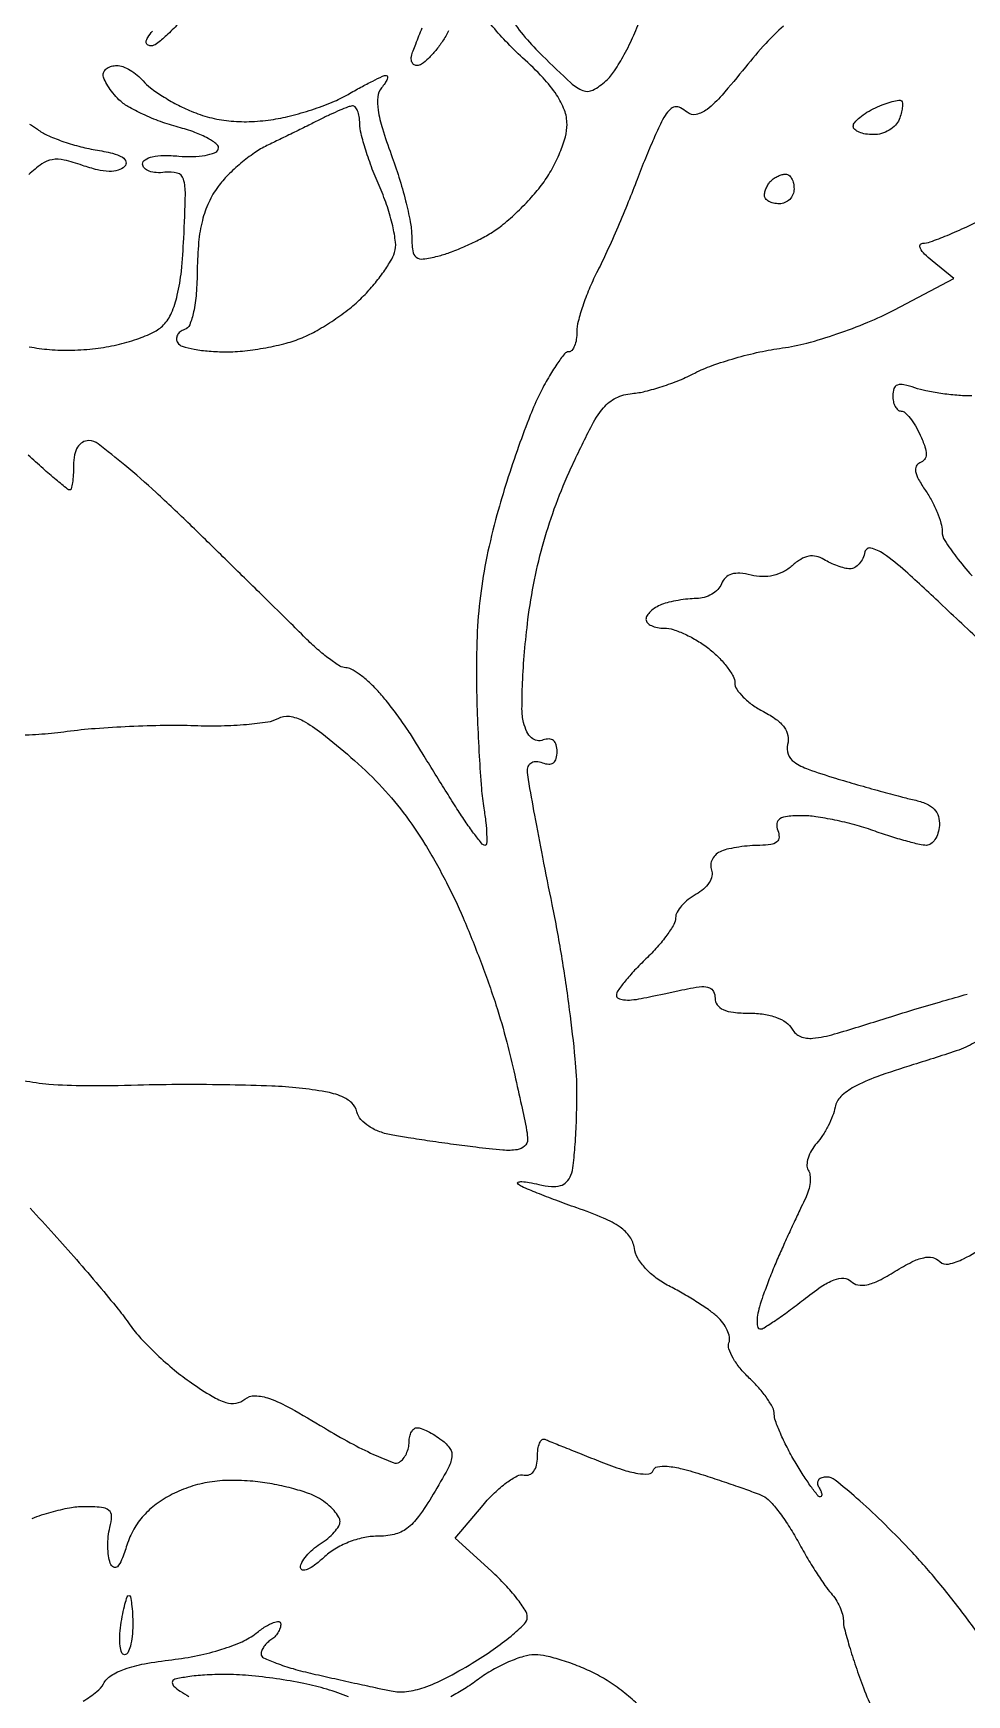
# Model space of a CAD drawing. Extents: x 0 to 102, y 0 to 135.
# Drawn here: x 28.25 to 36.25, y 59.81 to 74.05 of the extents above; entities that cross this region are included whole.
import ezdxf

# ---------------------------------------------------------------- set-up
doc = ezdxf.new("R2010")
doc.units = 0
doc.header["$MEASUREMENT"] = 0

msp = doc.modelspace()

# ---------------------------------------------------------------- linework, layer by layer
for points in [[(32.334467, 74.184701, 0.022592), (32.467267, 74.01296, 0.022847), (32.61455, 73.854573, 0.006913), (32.857613, 73.622535, 0.092833), (32.961337, 73.557036, 0.218904), (33.046468, 73.561545, 0.062994), (33.157319, 73.638978, 0.062991), (33.231192, 73.725025, 0.021665), (33.315761, 73.866019, 0.021134), (33.396524, 74.031228, 0.02294), (33.460651, 74.198267, 0.020006)], [(34.680811, 74.108172, 0.031408), (34.528659, 73.961002, 0.015532), (34.353748, 73.756756, -0.009972), (34.153131, 73.517153, -0.048709), (34.024672, 73.395925, -0.110849), (33.931367, 73.352192, -0.231569), (33.85529, 73.370616, 0.054248), (33.79723, 73.409016, 0.156537), (33.750216, 73.416864, 0.158973), (33.707883, 73.395865, 0.056445), (33.664742, 73.34276, 0.034017), (33.624715, 73.269748, 0.00583), (33.559924, 73.125361, 0.00633), (33.48785, 72.953686, 0.005613), (33.417113, 72.773239, -0.007008), (33.339755, 72.577509, -0.004935), (33.247524, 72.359529, -0.004981), (33.155138, 72.152708, -0.01042), (33.078324, 71.994059, 0.018767), (33.013664, 71.854626, 0.018277), (32.959021, 71.709514, 0.018527), (32.920475, 71.57869, 0.062453), (32.9094, 71.49037, -0.038459), (32.90431, 71.424287, -0.057469), (32.888954, 71.368493, -0.075532), (32.866446, 71.330442, -0.225158), (32.839796, 71.3178, 0.227709), (32.803832, 71.300526, 0.017536), (32.738034, 71.212182, 0.021267), (32.664782, 71.096007, 0.014488), (32.591116, 70.95825, 0.022426), (32.509473, 70.774068, 0.008087), (32.409541, 70.505508, 0.008002), (32.309403, 70.20738, 0.009418), (32.224458, 69.9219, 0.016388), (32.137467, 69.562689, 0.020799), (32.082006, 69.225948, 0.020195), (32.053656, 68.877813, 0.014084), (32.048648, 68.4837, 0.005402), (32.056916, 68.168928, 0.005318), (32.072009, 67.852769, 0.005237), (32.091081, 67.576046, 0.020203), (32.111646, 67.40505, -0.011947), (32.128318, 67.283394, -0.020321), (32.135669, 67.180992, -0.015767), (32.135629, 67.101491, -0.404861), (32.121493, 67.0878, -0.224986), (32.097941, 67.098962, -0.007963), (32.033898, 67.179854, -0.013363), (31.960552, 67.281082, -0.008798), (31.881406, 67.401176, -0.00136), (31.793943, 67.539947, -0.000927), (31.695215, 67.69819, -0.000934), (31.60055, 67.851184, -0.001883), (31.526596, 67.972226, 0.014015), (31.454034, 68.084759, 0.009247), (31.364679, 68.210124, 0.009308), (31.27319, 68.328899, 0.017747), (31.194599, 68.42025, 0.02364), (31.120586, 68.493115, 0.027675), (31.04366, 68.554685, 0.028338), (30.974024, 68.598632, 0.127259), (30.927762, 68.6106, -0.13985), (30.878131, 68.624759, -0.019623), (30.788962, 68.685114, -0.021147), (30.686822, 68.767133, -0.016543), (30.582959, 68.864266, 0.001694), (30.440193, 69.00596, 0.000349), (30.187523, 69.254693, 0.000367), (29.893603, 69.543205, 0.000345), (29.593277, 69.837166, 0.00831), (29.301814, 70.112736, 0.012084), (29.035024, 70.345125, 0.007706), (28.8065, 70.528798, 0.166926), (28.726127, 70.5564, 0.131192), (28.670962, 70.541672, 0.123965), (28.629083, 70.501188, 0.092494), (28.603211, 70.434723, 0.046719), (28.5948, 70.3449, -0.014068), (28.592518, 70.263817, -0.023092), (28.585498, 70.195528, -0.019414), (28.575596, 70.143319, -0.349392), (28.563134, 70.1334, -0.172733), (28.542286, 70.140824, -0.002828), (28.445338, 70.220812, -0.006983), (28.333397, 70.316923, -0.004535), (28.206594, 70.430972, 0.023146)], [(28.214713, 71.361617, 0.029197), (28.38844, 71.337254, 0.026854), (28.58096, 71.332006, 0.022866), (28.783659, 71.346658, 0.02561), (28.965585, 71.377718, 0.028277), (29.137334, 71.426519, 0.030255), (29.279826, 71.485737, 0.086599), (29.366364, 71.548454, 0.092127), (29.434631, 71.651042, 0.043599), (29.484238, 71.802623, 0.032052), (29.518799, 72.010107, 0.013702), (29.53948, 72.2907, 0.004923), (29.553237, 72.669261, 0.076721), (29.536891, 72.797622, 0.26282), (29.48386, 72.849767, 0.100696), (29.376921, 72.856432, -0.048328), (29.304213, 72.853385, -0.074824), (29.242789, 72.866096, -0.103418), (29.201786, 72.891777, -0.204053), (29.187, 72.926498, -0.259228), (29.208164, 72.964577, -0.084554), (29.269823, 72.989743, -0.053392), (29.367131, 73.000699, -0.02375), (29.496259, 72.995266, 0.027308), (29.61691, 72.991049, 0.038937), (29.723557, 73.001479, 0.043994), (29.804199, 73.023214, 0.225785), (29.835762, 73.055409, 0.316475), (29.824105, 73.095695, 0.043845), (29.74752, 73.146808, 0.037226), (29.633727, 73.19851, 0.02268), (29.492895, 73.243109, -0.02204), (29.340108, 73.29128, -0.020975), (29.189556, 73.353417, -0.02146), (29.061342, 73.419563, -0.066647), (28.984192, 73.478493, -0.026368), (28.932295, 73.536173, -0.028883), (28.88843, 73.597332, -0.030062), (28.857449, 73.653462, -0.111518), (28.8486, 73.692643, -0.14666), (28.85758, 73.722601, -0.099122), (28.882834, 73.748124, -0.082954), (28.920589, 73.765329, -0.065608), (28.965141, 73.7712, -0.089095), (29.017672, 73.761765, -0.043188), (29.079577, 73.732487, -0.041), (29.140594, 73.689837, -0.046553), (29.191056, 73.639412, 0.059226), (29.253527, 73.580065, 0.019968), (29.35726, 73.508868, 0.019544), (29.479305, 73.438583, 0.021194), (29.603265, 73.380069, 0.0369), (29.760667, 73.327053, 0.03613), (29.925265, 73.29729, 0.03442), (30.099765, 73.290683, 0.027731), (30.2868, 73.306886, 0.026089), (30.45299, 73.339543, 0.017827), (30.637856, 73.393072, 0.018004), (30.812834, 73.457638, 0.034297), (30.947286, 73.52393, -0.006891), (31.057944, 73.586243, -0.009551), (31.158932, 73.638816, -0.006529), (31.244375, 73.679859, -0.10912), (31.274895, 73.6866, -0.378687), (31.285312, 73.677389, -0.122664), (31.282606, 73.655196, -0.056772), (31.264733, 73.620766, -0.025121), (31.233991, 73.579691, 0.15183), (31.202797, 73.504096, 0.059111), (31.206006, 73.38981, 0.038904), (31.242264, 73.230609, 0.013673), (31.318056, 73.008641, -0.014013), (31.384375, 72.813982, -0.013384), (31.440792, 72.612928, -0.01345), (31.481041, 72.432858, -0.045697), (31.493239, 72.313304, 0.027125), (31.501674, 72.182877, 0.198383), (31.53163, 72.129386, 0.202734), (31.59017, 72.113275, 0.028441), (31.716065, 72.13727, 0.027356), (31.817431, 72.168616, 0.013927), (31.941199, 72.218402, 0.013793), (32.066329, 72.276989, 0.020066), (32.17293, 72.336003, 0.036357), (32.278392, 72.411041, 0.018106), (32.400926, 72.520105, 0.01787), (32.520284, 72.642816, 0.02505), (32.61708, 72.761123, 0.033242), (32.696588, 72.885393, 0.028285), (32.763782, 73.025871, 0.029267), (32.810279, 73.161137, 0.068249), (32.8248, 73.267025, 0.090966), (32.802308, 73.389632, 0.056391), (32.735099, 73.52015, 0.042065), (32.61881, 73.666251, 0.019025), (32.4441, 73.837845, -0.017515), (32.298322, 73.980162, -0.022538), (32.175231, 74.121267, -0.02118)], [(29.488091, 74.126805, -0.023147), (29.391552, 74.029141, -0.021465), (29.306299, 73.957043, -0.166273), (29.257635, 73.9404, -0.153605), (29.227287, 73.949948, -0.27427), (29.216827, 73.973013, -0.117717), (29.230774, 74.011951, -0.028608), (29.2716, 74.0673, 0.035121)], [(31.809865, 74.069094, -0.02531), (31.75757, 73.979723, -0.026055), (31.699104, 73.899895, -0.032308), (31.636423, 73.832454, -0.033982), (31.578141, 73.784407, -0.156637), (31.537019, 73.7712, -0.181673), (31.50938, 73.781585, -0.151316), (31.492834, 73.808477, -0.102748), (31.490926, 73.849508, -0.05661), (31.504449, 73.8981), (31.527825, 73.955869, -0.004049), (31.5558, 74.025, -0.003534), (31.583775, 74.094131)], [(28.216729, 73.270126, -0.031989), (28.285353, 73.224727, 0.056209), (28.368426, 73.175368, 0.020791), (28.49492, 73.124515, 0.020297), (28.638807, 73.079994, 0.023034), (28.779916, 73.049411, -0.017234), (28.928804, 73.018946, -0.070301), (29.01447, 72.98506, -0.202485), (29.04354, 72.947152, -0.266026), (29.032323, 72.905883, -0.129705), (28.976997, 72.873657, -0.074132), (28.899758, 72.864229, -0.053139), (28.798845, 72.8777, -0.024142), (28.670944, 72.915471, 0.026217), (28.513182, 72.96135, 0.100218), (28.411355, 72.964489, 0.110929), (28.321915, 72.927734, 0.035847), (28.210124, 72.836865, 0.030822)], [(36.472232, 60.154179, 0.012308), (36.249329, 60.466436, 0.012147), (35.997725, 60.784755, 0.016351), (35.753895, 61.059497, 0.009678), (35.52219, 61.294695, 0.01391), (35.307411, 61.493066, 0.00964), (35.123026, 61.647932, 0.171483), (35.050952, 61.6734, 0.073416), (35.008486, 61.667131, 0.149736), (34.980757, 61.648549, 0.188227), (34.971891, 61.620967, 0.123752), (34.9821, 61.5888, -0.031903), (34.999413, 61.556325, -0.067478), (35.007589, 61.529051, -0.130093), (35.005772, 61.511337, -0.312031), (34.995449, 61.5042, -0.232676), (34.973611, 61.514944, -0.008184), (34.915793, 61.5926, -0.013678), (34.849821, 61.689807, -0.008968), (34.778956, 61.805136, -0.014232), (34.710981, 61.92822, -0.016471), (34.653557, 62.049196, -0.015653), (34.611829, 62.153992, -0.087128), (34.6014, 62.213389, 0.123358), (34.587799, 62.267677, 0.02894), (34.538539, 62.348236, 0.0281), (34.469319, 62.4369, 0.024394), (34.387407, 62.521742, -0.032105), (34.30836, 62.606183, -0.041165), (34.247756, 62.693646, -0.04636), (34.211762, 62.77192, -0.178037), (34.212501, 62.824641, 0.136334), (34.217104, 62.872739, 0.063116), (34.198293, 62.933196, 0.055658), (34.160791, 62.995913, 0.050409), (34.109245, 63.051149, 0.027577), (34.036034, 63.108447, 0.010946), (33.929712, 63.179181, 0.010794), (33.811357, 63.2507, 0.013324), (33.697956, 63.311965, -0.04281), (33.589248, 63.379252, -0.047005), (33.497233, 63.462222, -0.051899), (33.431428, 63.550716, -0.09801), (33.401856, 63.634236, 0.117533), (33.362932, 63.732006, 0.086413), (33.280168, 63.814789, 0.053872), (33.138447, 63.893223, 0.016482), (32.9094, 63.980715, -0.005797), (32.728066, 64.045577, -0.008209), (32.568356, 64.107802, -0.005118), (32.43624, 64.163376, -0.107958), (32.4018, 64.188146, -0.544918), (32.405358, 64.201225, -0.086038), (32.437676, 64.205635, -0.035162), (32.500174, 64.198965, -0.014607), (32.58333, 64.181603, 0.035265), (32.690563, 64.163798, 0.094253), (32.767379, 64.171034, 0.130131), (32.821322, 64.203418, 0.101574), (32.85828, 64.261221, 0.065001), (32.878257, 64.34408, 0.008644), (32.894383, 64.523815, 0.00989), (32.905656, 64.738683, 0.008159), (32.9094, 64.968085, 0.024322), (32.895258, 65.258648, 0.008295), (32.847272, 65.678273, 0.008225), (32.778872, 66.140547, 0.009393), (32.6979, 66.5802, -0.001971), (32.616867, 66.986252, -0.002829), (32.548528, 67.346698, -0.001518), (32.493372, 67.652095, -0.043939), (32.4864, 67.731279, -0.116243), (32.495996, 67.771996, -0.161721), (32.522238, 67.798335, -0.135876), (32.562986, 67.806446, -0.073327), (32.6133, 67.795194, 0.079931), (32.667661, 67.783784, 0.175918), (32.707643, 67.796192, 0.164142), (32.73213, 67.832275, 0.067816), (32.7402, 67.8915, 0.069233), (32.732237, 67.94873, 0.151027), (32.708341, 67.985502, 0.171906), (32.670326, 67.999562, 0.09533), (32.621058, 67.990783, -0.135467), (32.567944, 67.985609, -0.139586), (32.520391, 68.008554, -0.101356), (32.481256, 68.060916, -0.048515), (32.452904, 68.140343, -0.061855), (32.438732, 68.255588, -0.01021), (32.443584, 68.47999, -0.011083), (32.46063, 68.745124, -0.009593), (32.490002, 69.022367, -0.018588), (32.545523, 69.362279, -0.019528), (32.62544, 69.69151, -0.019633), (32.730326, 70.01183, -0.019255), (32.860623, 70.325057, -0.00918), (33.027743, 70.670076, -0.05467), (33.137023, 70.837361, -0.107091), (33.244549, 70.922467, -0.09367), (33.382986, 70.960686, 0.040083), (33.495351, 70.979131, 0.018066), (33.639075, 71.020296, 0.017751), (33.788521, 71.074946, 0.023124), (33.92077, 71.135969, -0.033976), (34.067576, 71.199886, -0.015964), (34.264764, 71.26322, -0.015736), (34.476424, 71.316675, -0.021331), (34.670637, 71.350665, 0.033028), (34.879456, 71.392263, 0.016307), (35.138383, 71.47102, 0.016107), (35.402791, 71.570573, 0.022629), (35.63114, 71.677395), (36.141706, 71.945026), (35.954381, 72.096713, -0.026091), (35.889481, 72.155125, -0.07441), (35.853416, 72.203842, -0.223124), (35.851929, 72.233784, -0.304245), (35.873725, 72.2484, 0.088237), (35.938223, 72.259872, 0.009216), (36.082013, 72.31572, 0.011202), (36.251876, 72.389811, 0.008751), (36.432997, 72.477574, 0.010512)], [(36.2934, 70.939295, -0.018814), (36.166092, 70.945033, -0.014638), (36.028364, 70.960514, -0.014876), (35.900695, 70.982555, -0.034395), (35.80695, 71.008446, 0.028911), (35.712607, 71.035619, 0.139575), (35.657432, 71.032596, 0.226785), (35.627085, 71.002688, 0.086881), (35.6166, 70.942801, 0.05159), (35.621849, 70.892065, 0.071507), (35.637462, 70.849152, 0.091533), (35.660513, 70.82031, 0.180412), (35.68762, 70.8102, -0.188109), (35.721037, 70.797167, -0.038012), (35.765337, 70.749716, -0.035274), (35.811334, 70.683135, -0.026634), (35.852457, 70.604296, -0.022614), (35.892975, 70.503527, -0.086926), (35.903939, 70.437139, -0.163761), (35.888889, 70.393821, -0.148583), (35.850138, 70.366346, 0.206705), (35.818623, 70.338176, 0.158554), (35.81307, 70.291822, 0.079337), (35.838339, 70.223368, 0.024769), (35.896801, 70.130426, -0.029757), (35.951458, 70.041581, -0.026368), (35.997653, 69.943277, -0.027285), (36.029745, 69.850197, -0.069476), (36.0396, 69.779615, 0.143625), (36.062939, 69.700042, 0.020455), (36.161692, 69.559198, 0.021881), (36.29608, 69.398398, 0.017079)], [(36.422161, 68.790527, -0.004591), (36.044529, 69.142702, 0.006295), (35.726381, 69.437381, 0.032555), (35.538422, 69.586122, 0.090004), (35.429746, 69.635285, 0.430432), (35.378514, 69.602619, -0.062654), (35.360331, 69.54689, -0.070698), (35.329412, 69.499874, -0.08095), (35.290997, 69.468401, -0.135279), (35.250847, 69.457895, -0.057358), (35.203853, 69.463925, -0.025348), (35.143833, 69.482024, -0.024685), (35.08148, 69.507867, -0.030408), (35.026332, 69.538216, 0.086791), (34.961787, 69.564802, 0.103504), (34.896088, 69.565545, 0.088089), (34.827634, 69.53894, 0.047323), (34.754791, 69.484593, -0.064442), (34.679352, 69.43222, -0.063233), (34.592588, 69.400366, -0.061689), (34.498648, 69.390719, -0.056313), (34.402129, 69.403671, 0.041106), (34.307074, 69.419376, 0.091897), (34.234492, 69.411969, 0.121738), (34.182215, 69.381531, 0.10914), (34.147575, 69.329098, -0.101128), (34.116757, 69.280803, -0.066813), (34.064897, 69.2399, -0.063404), (34.00085, 69.212234, -0.070395), (33.934174, 69.2028, 0.02554), (33.861266, 69.199073, 0.017022), (33.778379, 69.187716, 0.017158), (33.698523, 69.171151, 0.031902), (33.635419, 69.151449, 0.045844), (33.584224, 69.12621, 0.052351), (33.540909, 69.092989, 0.059761), (33.511225, 69.057209, 0.144282), (33.5016, 69.024549, 0.197903), (33.51349, 68.995686, 0.085897), (33.547951, 68.971192, 0.065846), (33.598995, 68.954558, 0.045915), (33.659391, 68.949, -0.078685), (33.735403, 68.936964, -0.029388), (33.83631, 68.897494, -0.028242), (33.943156, 68.840767, -0.030501), (34.040091, 68.77366, -0.030099), (34.125404, 68.697818, -0.033782), (34.19752, 68.614991, -0.035999), (34.248199, 68.537109, -0.126902), (34.263, 68.479732, 0.151278), (34.279827, 68.425388, 0.046424), (34.335357, 68.358563, 0.041697), (34.415053, 68.291255, 0.035197), (34.509323, 68.233767, -0.034726), (34.618717, 68.167196, -0.080686), (34.686966, 68.100068, -0.110635), (34.717891, 68.029357, -0.11239), (34.71544, 67.952641, 0.157051), (34.720079, 67.869563, 0.148129), (34.772281, 67.802503, 0.067709), (34.891911, 67.74022, 0.012993), (35.124767, 67.663361, 0.003115), (35.313549, 67.607724, 0.002834), (35.50904, 67.55263, 0.002835), (35.684403, 67.505348, 0.009155), (35.801671, 67.476727, -0.043914), (35.905153, 67.44371, -0.100619), (35.972527, 67.397896, -0.124397), (36.008212, 67.336362, -0.088528), (36.016317, 67.256713, -0.055498), (36.004155, 67.192106, -0.071211), (35.978467, 67.137418, -0.087068), (35.94382, 67.100599, -0.161915), (35.905333, 67.0878, -0.059367), (35.847395, 67.094704, -0.008285), (35.730283, 67.125077, -0.009378), (35.592312, 67.166112, -0.007836), (35.4474, 67.2147, 0.018782), (35.291217, 67.263291, 0.014895), (35.119293, 67.304323, 0.015147), (34.957392, 67.332815, 0.035993), (34.835512, 67.3416, 0.023738), (34.713809, 67.335819, 0.11617), (34.649, 67.313892, 0.230963), (34.624177, 67.274237, 0.118482), (34.631994, 67.2147, -0.098334), (34.641971, 67.156706, -0.216659), (34.622742, 67.117141, -0.138606), (34.571092, 67.094309, -0.035206), (34.478764, 67.0878, 0.020789), (34.392042, 67.084193, 0.016246), (34.298414, 67.073318, 0.016531), (34.211791, 67.057449, 0.03806), (34.148361, 67.038499, 0.087013), (34.102605, 67.011071, 0.094281), (34.070408, 66.970365, 0.100183), (34.056663, 66.922834, 0.112523), (34.063403, 66.875787, -0.151061), (34.066764, 66.825366, -0.083733), (34.042509, 66.768059, -0.070392), (33.995137, 66.712723, -0.057773), (33.931162, 66.668312, 0.043983), (33.863919, 66.624323, 0.047015), (33.80703, 66.570125, 0.052074), (33.767894, 66.514321, 0.127574), (33.7554, 66.466151, -0.132585), (33.740124, 66.409557, -0.024616), (33.680846, 66.318382, -0.024852), (33.598766, 66.215921, -0.020433), (33.5016, 66.1149, 0.013414), (33.404392, 66.016634, 0.018171), (33.322354, 65.922496, 0.01528), (33.260538, 65.84117, 0.156092), (33.2478, 65.80136, 0.295859), (33.263209, 65.777599, 0.074052), (33.309928, 65.764551, 0.051965), (33.378229, 65.763138, 0.030398), (33.4593, 65.774888, 0.006504), (33.555581, 65.794878), (33.6708, 65.8188), (33.786019, 65.842722, -0.006504), (33.8823, 65.862712, -0.032548), (33.981643, 65.876675, -0.114261), (34.045069, 65.866896, -0.184491), (34.080696, 65.834012, -0.115644), (34.0938, 65.778112, 0.159094), (34.112575, 65.720598, 0.132004), (34.162989, 65.680062, 0.077858), (34.2515, 65.65658, 0.025987), (34.385696, 65.6496, -0.035991), (34.512053, 65.640493, -0.052858), (34.619889, 65.613013, -0.063552), (34.70269, 65.569687, -0.113378), (34.754041, 65.512994, 0.169251), (34.825883, 65.449311, 0.125169), (34.931835, 65.434283, 0.044301), (35.118132, 65.471405, 0.004926), (35.533288, 65.597594, -0.00232), (35.807027, 65.682359, -0.003447), (36.047586, 65.753821, -0.001534), (36.253328, 65.812716, -0.069043)], [(28.107237, 68.032492, 0.014096), (28.324015, 68.042717, 0.014177), (28.539453, 68.065134, -0.013945), (28.78, 68.090276, -0.007692), (29.075131, 68.108264, -0.007663), (29.375152, 68.117316, -0.012194), (29.631916, 68.114864, 0.013695), (29.861433, 68.11336, 0.016183), (30.078201, 68.124903, 0.015143), (30.259061, 68.14595, 0.09127), (30.34821, 68.176304, -0.16577), (30.444463, 68.193983, -0.08658), (30.561543, 68.155232, -0.045081), (30.722296, 68.049346, -0.010332), (30.97271, 67.841308, -0.023611), (31.214217, 67.611259, -0.027517), (31.420169, 67.370414, -0.026085), (31.606994, 67.097497, -0.017863), (31.791115, 66.770179, -0.018167), (31.933691, 66.467602, -0.01078), (32.082518, 66.097634, -0.010781), (32.215211, 65.721728, -0.018224), (32.307949, 65.400843, -0.003704), (32.376298, 65.118474, -0.004929), (32.43398, 64.860793, -0.003531), (32.478597, 64.644364, -0.0491), (32.4864, 64.565094, -0.21207), (32.461433, 64.508876, -0.148168), (32.397816, 64.478872, -0.057916), (32.273968, 64.475055, -0.010215), (32.04225, 64.499552, -0.002568), (31.852626, 64.524514, -0.0021), (31.65009, 64.553103, -0.002121), (31.463999, 64.580975, -0.005583), (31.330937, 64.603005, -0.043147), (31.219434, 64.632845, -0.058034), (31.126014, 64.679556, -0.068287), (31.058413, 64.738365, -0.116192), (31.02352, 64.804238, 0.139579), (30.978737, 64.880123, 0.09304), (30.893477, 64.935344, 0.054757), (30.753027, 64.975699, 0.015847), (30.529283, 65.006932, 0.017089), (30.293053, 65.024167, 0.005235), (29.935294, 65.034253, 0.005233), (29.534282, 65.037159, 0.005705), (29.1447, 65.031461, -0.006969), (28.695446, 65.026024, -0.020006), (28.383813, 65.039072, -0.027942), (28.164667, 65.069446, -0.091779)], [(36.33355, 65.407681, -0.06657), (36.183267, 65.333623, -0.006412), (35.794883, 65.208316, 0.010779), (35.479336, 65.103459, 0.038661), (35.285544, 65.016995, 0.065506), (35.171205, 64.934017, 0.159041), (35.1221, 64.843435, -0.04609), (35.101293, 64.769246, -0.02601), (35.063366, 64.683755, -0.025767), (35.015744, 64.600791, -0.038127), (34.965079, 64.533981, 0.0479), (34.920663, 64.472976, 0.056374), (34.891473, 64.407779, 0.065532), (34.880804, 64.348291, 0.151174), (34.892078, 64.304772, -0.111588), (34.907218, 64.260762, -0.049899), (34.907793, 64.199188, -0.045981), (34.895254, 64.131152, -0.046442), (34.870514, 64.066791, 0.004481), (34.832732, 63.988743, 0.001458), (34.778305, 63.872821, 0.001453), (34.718584, 63.743673, 0.001637), (34.661957, 63.6192, 0.007707), (34.606885, 63.491887, 0.006307), (34.551838, 63.354164, 0.006378), (34.504419, 63.226197, 0.016656), (34.474608, 63.13275, 0.026337), (34.458068, 63.059759, 0.046737), (34.453342, 62.998315, 0.066683), (34.459738, 62.955939, 0.333561), (34.477775, 62.9424, 0.140883), (34.513198, 62.952583, 0.007793), (34.610844, 63.015922, 0.011552), (34.725558, 63.096804, 0.008158), (34.850767, 63.192689, -0.017495), (35.004051, 63.305597, -0.057379), (35.115138, 63.364173, -0.102705), (35.197338, 63.377939, -0.188857), (35.258598, 63.351162, 0.151828), (35.318083, 63.319887, 0.101694), (35.395507, 63.321436, 0.062054), (35.49835, 63.358586, 0.020749), (35.637986, 63.437074, -0.020138), (35.780028, 63.517144, -0.064501), (35.882143, 63.553751, -0.107717), (35.958912, 63.55381, -0.143873), (36.019761, 63.520599, 0.258099), (36.095364, 63.498841, 0.059816), (36.224495, 63.545165, 0.03437), (36.414329, 63.657066, 0.009144)], [(28.224014, 63.978421, 0.0016), (28.427328, 63.752996, -0.004915), (28.619611, 63.536939, -0.004655), (28.811164, 63.313224, -0.004627), (28.976984, 63.112122, -0.016272), (29.078177, 62.978383, 0.033491), (29.172889, 62.861776, 0.016112), (29.308594, 62.724963, 0.015897), (29.459877, 62.590813, 0.021915), (29.604446, 62.480949, 0.015519), (29.781832, 62.366, 0.061896), (29.89991, 62.313226, 0.112173), (29.988248, 62.306743, 0.136482), (30.063686, 62.340561, -0.183939), (30.150441, 62.370172, -0.078032), (30.273045, 62.34651, -0.04063), (30.453827, 62.264122, -0.009277), (30.744555, 62.094802, 0.012053), (30.966596, 61.967131, 0.018062), (31.166812, 61.867535, 0.013233), (31.333548, 61.797234, 0.235759), (31.389916, 61.802349, 0.091193), (31.42104, 61.83051, 0.053127), (31.447323, 61.873639, 0.050748), (31.465171, 61.924135, 0.059653), (31.4712, 61.974493, -0.054177), (31.476268, 62.02113, -0.073886), (31.491301, 62.06059, -0.093546), (31.513519, 62.087073, -0.173252), (31.53963, 62.0964, -0.093682), (31.575132, 62.089689, -0.022878), (31.629756, 62.065336, -0.022644), (31.690852, 62.031128, -0.020866), (31.750348, 61.99065, -0.080958), (31.820944, 61.917858, -0.193517), (31.837526, 61.845809, -0.086952), (31.802637, 61.743805, -0.009237), (31.677122, 61.52535, -0.020324), (31.551991, 61.334615, -0.076864), (31.45243, 61.232898, -0.104467), (31.343829, 61.182498, -0.056643), (31.196907, 61.1658, 0.053825), (31.077291, 61.152886, 0.041257), (30.951492, 61.114308, 0.04114), (30.833306, 61.055419, 0.052471), (30.736403, 60.981853, -0.025327), (30.661136, 60.917999, -0.060569), (30.598117, 60.880913, -0.14411), (30.558142, 60.875903, -0.367643), (30.5406, 60.896536, -0.127835), (30.552364, 60.941796, -0.045812), (30.590302, 60.997233, -0.04178), (30.645058, 61.053115, -0.038475), (30.7098, 61.100833, 0.033766), (30.774553, 61.147626, 0.038727), (30.829297, 61.200782, 0.042322), (30.867537, 61.252345, 0.13927), (30.879, 61.2927, 0.142449), (30.867197, 61.333287, 0.041271), (30.8274, 61.385803, 0.037866), (30.770569, 61.440266, 0.032557), (30.70334, 61.488601, 0.05697), (30.609134, 61.533462, 0.019164), (30.463135, 61.577395, 0.018782), (30.296552, 61.614018, 0.020431), (30.13229, 61.636829, 0.027214), (29.936753, 61.645188, 0.036949), (29.760775, 61.630094, 0.039262), (29.597664, 61.590539, 0.037952), (29.4408, 61.525645, 0.041222), (29.30434, 61.441881, 0.052267), (29.194912, 61.342492, 0.0542), (29.111472, 61.225787, 0.049812), (29.052251, 61.090591, -0.015355), (29.006944, 60.964132, -0.091795), (28.970045, 60.904991, -0.360736), (28.93848, 60.900623, -0.163809), (28.909988, 60.935065, -0.059229), (28.894172, 60.9975, -0.029655), (28.88843, 61.078847, -0.028956), (28.892449, 61.164817, -0.03781), (28.906553, 61.24224, 0.055419), (28.920453, 61.337394, 0.236275), (28.897227, 61.388076, 0.150191), (28.832967, 61.41366, 0.020187), (28.685897, 61.4196, 0.046644), (28.560328, 61.407861, 0.021841), (28.401236, 61.370591, 0.02142), (28.236593, 61.316647, 0.02808)], [(28.677293, 59.751991, 0.026083), (28.794763, 59.834413, 0.10423), (28.851024, 59.901329, -0.129676), (28.916517, 59.971728, -0.056349), (29.032428, 60.027862, -0.039613), (29.201988, 60.072829, -0.016127), (29.438238, 60.108003, 0.021969), (29.658381, 60.143411, 0.025165), (29.864638, 60.196897, 0.027368), (30.039118, 60.262327, 0.06334), (30.158904, 60.334131, -0.023626), (30.240525, 60.392312, -0.051595), (30.308979, 60.426992, -0.104343), (30.353724, 60.434117, -0.399633), (30.3714, 60.415533, -0.084278), (30.365175, 60.378866, -0.053433), (30.346549, 60.339615, -0.051926), (30.319162, 60.303858, -0.065056), (30.2868, 60.2775, 0.052845), (30.254439, 60.252427, 0.048697), (30.227051, 60.220482, 0.05204), (30.208335, 60.186818, 0.101201), (30.2022, 60.156818, 0.292601), (30.222384, 60.125279, 0.017051), (30.332669, 60.078902, 0.021477), (30.476122, 60.031199, 0.013728), (30.64635, 59.987618, 0.001015), (30.833035, 59.945647, 0.000912), (31.02668, 59.902895, 0.000914), (31.200557, 59.865172, 0.002878), (31.317389, 59.840751, 0.081256), (31.44934, 59.835715, 0.051349), (31.599792, 59.870406, 0.037778), (31.781618, 59.948301, 0.016022), (32.012939, 60.078394, 0.015798), (32.192637, 60.195085, 0.022186), (32.344637, 60.311092, 0.019421), (32.458969, 60.414466, 0.196228), (32.484001, 60.472163, 0.150049), (32.467271, 60.531212, 0.022225), (32.394604, 60.633346, 0.023381), (32.294867, 60.749478, 0.018202), (32.176301, 60.866314), (31.866203, 61.150402), (32.104534, 61.433051, -0.02597), (32.204144, 61.539448, -0.03372), (32.306363, 61.62537, -0.035803), (32.397794, 61.682693, -0.177582), (32.456932, 61.690841, 0.148121), (32.502521, 61.694475, 0.141698), (32.539366, 61.722785, 0.103777), (32.563149, 61.775014, 0.055179), (32.571, 61.845941, -0.034071), (32.575571, 61.912947, -0.065593), (32.589755, 61.964753, -0.111749), (32.610592, 61.993892, -0.293882), (32.634846, 61.9977, 0.007745), (32.677643, 61.979584, 0.000506), (32.802377, 61.929194, 0.000735), (32.951203, 61.869502, 0.000549), (33.115509, 61.804089, 0.01492), (33.296564, 61.738421, 0.037937), (33.432186, 61.704906, 0.056643), (33.524598, 61.699979, 0.306365), (33.562438, 61.729013, -0.27286), (33.599636, 61.761396, -0.067612), (33.683689, 61.765478, -0.041371), (33.811582, 61.743631, -0.014421), (33.991225, 61.691833, -0.003376), (34.152348, 61.639097, -0.003778), (34.306799, 61.586086, -0.003481), (34.437665, 61.539035, -0.020039), (34.505678, 61.510904, -0.100435), (34.561592, 61.469927, -0.020691), (34.640416, 61.375728, -0.020986), (34.724246, 61.256658, -0.018401), (34.801778, 61.125737, 0.00882), (34.878574, 60.990202, 0.008787), (34.960195, 60.857292, 0.008667), (35.035519, 60.743723, 0.033822), (35.08785, 60.677749, -0.043691), (35.128327, 60.624601, -0.034756), (35.162536, 60.561089, -0.035863), (35.186034, 60.497287, -0.070414), (35.1936, 60.443831, 0.064394), (35.202698, 60.373482, 0.008102), (35.244222, 60.225417, 0.009413), (35.299944, 60.050532, 0.007687), (35.365931, 59.865552, 0.022882), (35.450118, 59.668509, 0.0166)], [(33.454637, 59.702062, 0.024031), (33.337608, 59.807532, 0.023487), (33.202621, 59.907718, 0.029951), (33.069047, 59.986273, 0.021875), (32.931165, 60.049176, 0.019621), (32.783269, 60.102329, 0.020071), (32.646733, 60.139477, 0.056437), (32.548506, 60.1506, 0.075047), (32.452508, 60.13611, 0.027886), (32.324152, 60.088472, 0.026881), (32.18773, 60.020049, 0.029257), (32.0634, 59.9391, -0.016833), (31.945546, 59.85813, -0.01974), (31.828489, 59.789728, -0.019056)], [(30.951845, 59.789796, 0.024513), (30.765201, 59.855334, 0.022902), (30.570094, 59.903675, 0.013476), (30.333219, 59.944368, 0.013465), (30.093812, 59.972325, 0.022334), (29.890745, 59.9814, 0.014257), (29.71825, 59.976481, 0.023393), (29.572971, 59.961346, 0.019869), (29.462092, 59.939986, 0.348332), (29.4408, 59.913131, 0.210851), (29.45493, 59.881115, 0.034767), (29.509141, 59.83816, 0.033075), (29.584349, 59.793645, 0.023788)]]:
    msp.add_lwpolyline(points, format="xyb")
for points in [[(30.98475, 73.425065, 0.059902), (30.948279, 73.416103, 0.008903), (30.87781, 73.388085, 0.009916), (30.795428, 73.351683, 0.008394), (30.7098, 73.310037, -0.001997), (30.611195, 73.260508, -0.00105), (30.488289, 73.199709, -0.001045), (30.362136, 73.13796, -0.001609), (30.25272, 73.085121, 0.039675), (30.146074, 73.023211, 0.023074), (30.028301, 72.933415, 0.022964), (29.917906, 72.831906, 0.035658), (29.8336, 72.733843, 0.051901), (29.753175, 72.598174, 0.046492), (29.698829, 72.443798, 0.038566), (29.667053, 72.256977, 0.02023), (29.655046, 72.021415, -0.016074), (29.646307, 71.816483, -0.03412), (29.623691, 71.659379, -0.043323), (29.590156, 71.550114, -0.219599), (29.544889, 71.507596, 0.081586), (29.508347, 71.48836, 0.113455), (29.484679, 71.460115, 0.130113), (29.477608, 71.427387, 0.127576), (29.487566, 71.395174, 0.184357), (29.526994, 71.365038, 0.025723), (29.628668, 71.340529, 0.026591), (29.75734, 71.323452, 0.019696), (29.900761, 71.3178, 0.027196), (30.061714, 71.326561, 0.018395), (30.243574, 71.353218, 0.018565), (30.417941, 71.392109, 0.034814), (30.554702, 71.43837, 0.030954), (30.681632, 71.500889, 0.018338), (30.825001, 71.590022, 0.018312), (30.962044, 71.689841, 0.029824), (31.069646, 71.785319, 0.021055), (31.159994, 71.883614, 0.019453), (31.24429, 71.991716, 0.01987), (31.311737, 72.093847, 0.059216), (31.346285, 72.170055, 0.106163), (31.354588, 72.256452, 0.026267), (31.330619, 72.397559, 0.025685), (31.285344, 72.5598, 0.023248), (31.222373, 72.722161, -0.013417), (31.1557, 72.884528, -0.014317), (31.099363, 73.046789, -0.014004), (31.058949, 73.188649, -0.062464), (31.0482, 73.274354, 0.038372), (31.043579, 73.334484, 0.061344), (31.029562, 73.383984, 0.085807), (31.008993, 73.416097, 0.242394)], [(35.690501, 73.468234, -0.203232), (35.699565, 73.449098, -0.039357), (35.698104, 73.410014, -0.036144), (35.688879, 73.361598, -0.026473), (35.672007, 73.309549, -0.101834), (35.640052, 73.259627, -0.06679), (35.586144, 73.217349, -0.063256), (35.519498, 73.188751, -0.069863), (35.450055, 73.179, -0.039807), (35.384251, 73.184247, -0.059062), (35.328682, 73.200054, -0.077678), (35.290872, 73.223244, -0.21984), (35.2782, 73.250672, -0.179662), (35.290579, 73.284011, -0.041226), (35.334115, 73.32685, -0.037544), (35.395676, 73.370787, -0.029022), (35.46855, 73.409357, -0.017292), (35.543771, 73.440646, -0.025082), (35.612268, 73.462546, -0.022831), (35.668122, 73.474663, -0.227681)], [(34.7001, 72.8406, -0.17482), (34.727002, 72.830897, -0.093122), (34.749891, 72.803323, -0.073362), (34.765381, 72.762249, -0.053595), (34.7706, 72.7137, -0.099038), (34.760912, 72.66527, -0.097945), (34.733323, 72.624077, -0.097945), (34.69213, 72.596488, -0.099038), (34.6437, 72.5868, -0.053595), (34.595151, 72.592019, -0.073362), (34.554077, 72.607509, -0.093122), (34.526503, 72.630398, -0.17482), (34.5168, 72.6573, -0.065559), (34.520896, 72.688408, -0.03911), (34.533367, 72.723658, -0.038504), (34.551609, 72.757433, -0.053359), (34.5732, 72.7842, -0.053359), (34.599967, 72.805791, -0.038504), (34.633742, 72.824032, -0.03911), (34.668992, 72.836504, -0.065559)], [(29.069702, 60.6582, -0.360284), (29.082632, 60.647493, -0.014861), (29.092795, 60.583646, -0.019939), (29.100046, 60.501705, -0.012096), (29.1024, 60.4044, -0.026053), (29.097329, 60.307146, -0.041208), (29.081853, 60.225154, -0.049958), (29.059456, 60.167197, -0.282744), (29.032452, 60.1506, -0.314934), (29.008011, 60.16769, -0.055623), (28.993994, 60.225154, -0.042928), (28.990523, 60.307111, -0.025568), (28.999754, 60.4044, -0.011827), (29.016393, 60.501689, -0.018975), (29.035667, 60.583646, -0.013551), (29.055228, 60.647783, -0.322443)]]:
    msp.add_lwpolyline(points, format="xyb", close=True)

doc.saveas('drawing.dxf')
